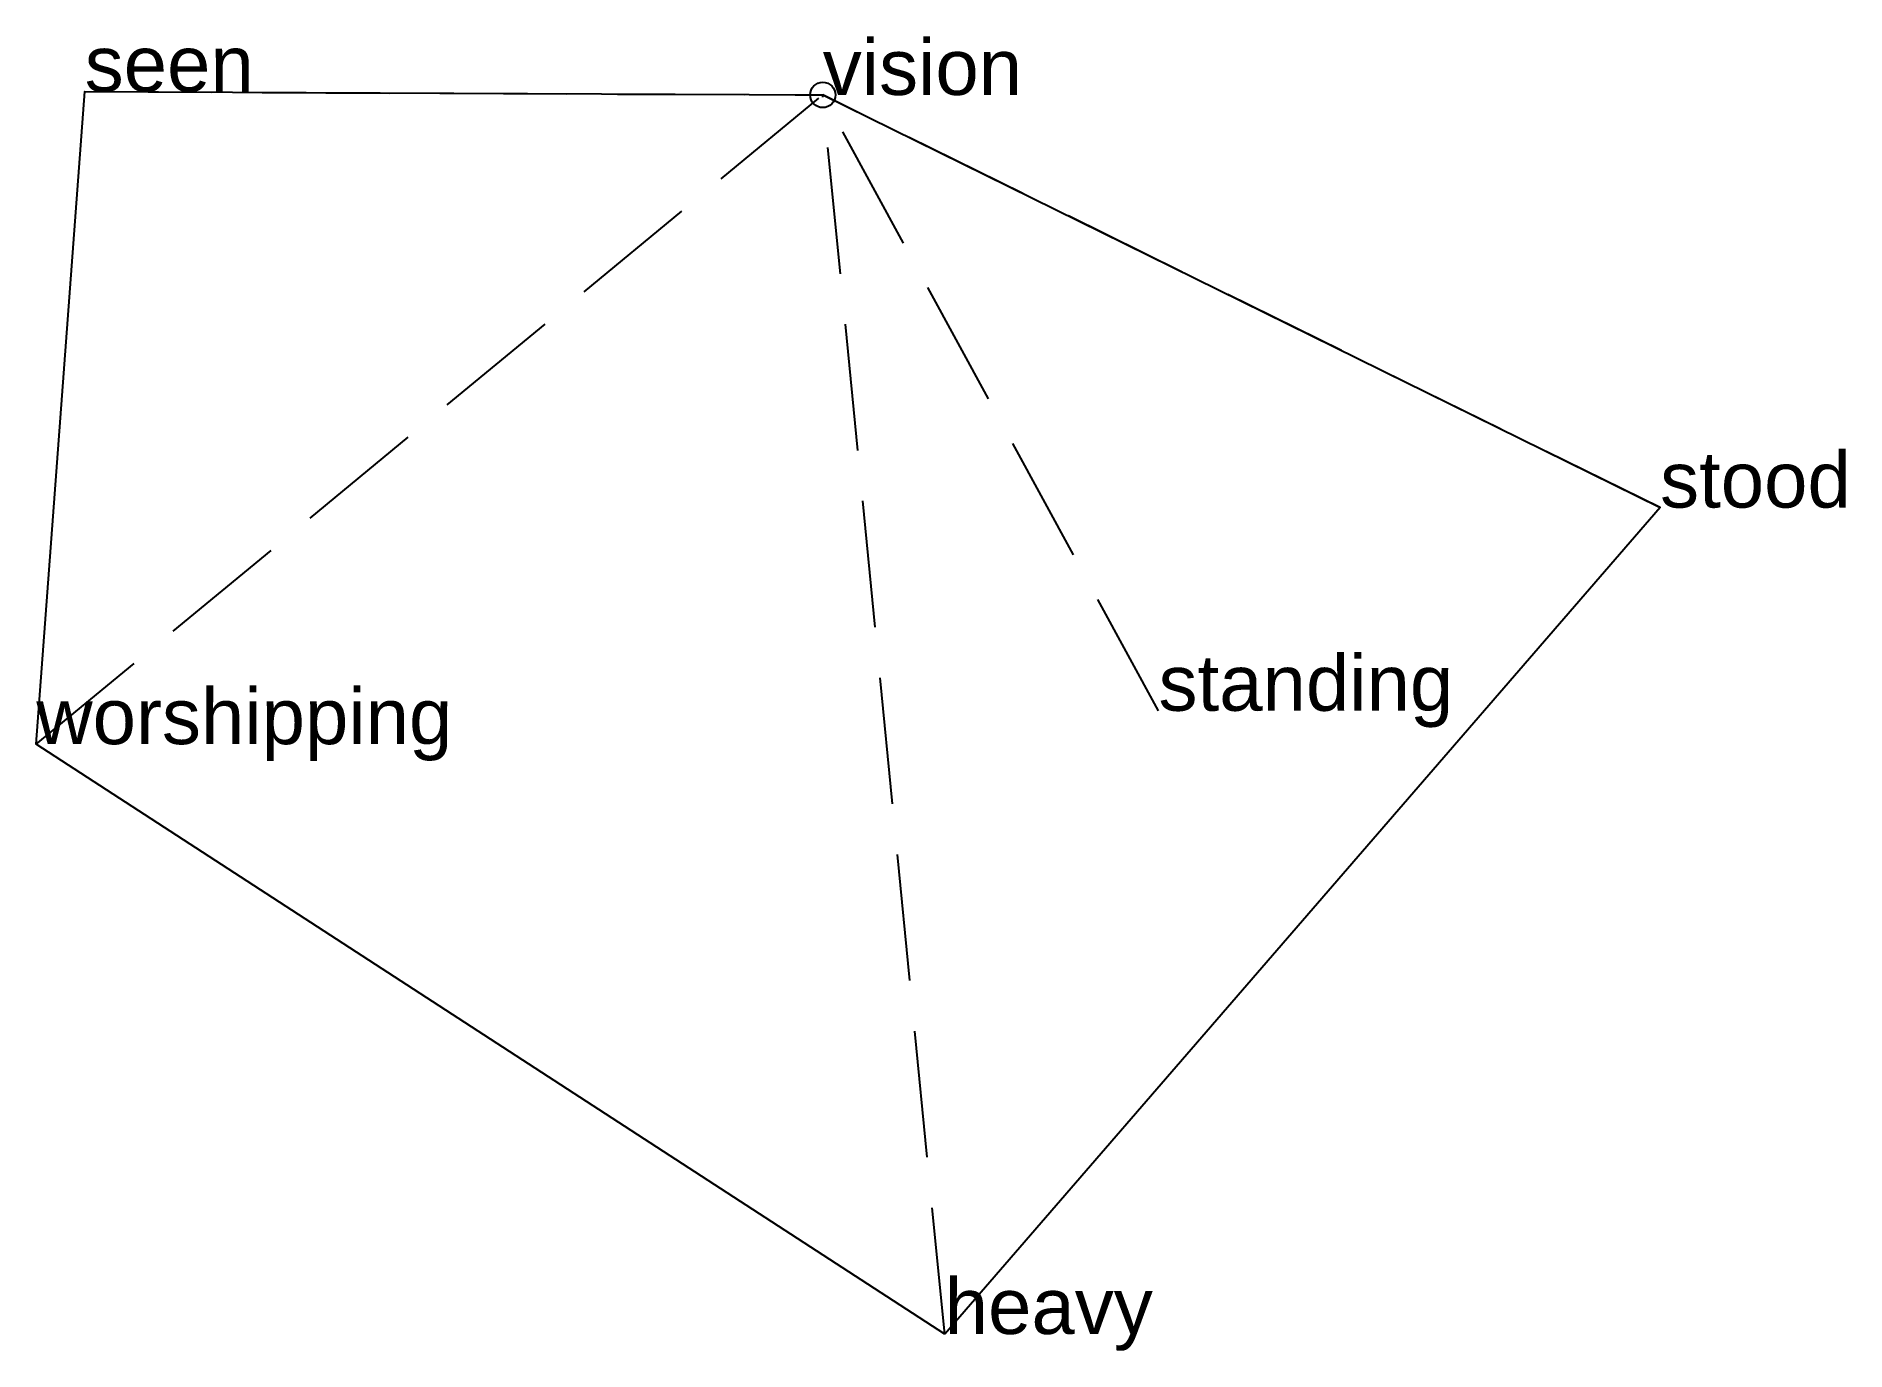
# Model space of a CAD drawing. Extents: x -1.55 to 2.02, y -2.48 to 0.12.
import ezdxf

# ---------------------------------------------------------------- set-up
doc = ezdxf.new("R2010")
doc.units = 0
doc.linetypes.add('DASHED2', pattern=[0.3, 0.25, -0.05])
doc.layers.add('TEXT', color=1, linetype='CONTINUOUS')
doc.styles.get("Standard").update_dxf_attribs({"font": 'arial.ttf'})

msp = doc.modelspace()

# ---------------------------------------------------------------- linework, layer by layer
at = {"linetype": 'DASHED2'}
for p in [(-1.5498, -1.2797), (-1.4544, 0.0065), (0, 0), (0.2403, -2.4424), (0.6616, -1.2139), (1.65, -0.8134)]:
    msp.add_line(p, (0, 0), dxfattribs=at)
msp.add_circle((0, 0), 0.025)
at = {"layer": 'OUTLINE', "linetype": 'CONTINUOUS'}
msp.add_polyline3d([(0.2403, -2.4424, 0), (-1.5498, -1.2797, 0), (-1.4544, 0.0065, 0), (0, 0, 0), (1.65, -0.8134, 0), (0.2403, -2.4424, 0)], close=True, dxfattribs=at)

# ---------------------------------------------------------------- texts
at = {"layer": 'TEXT'}
for s, p in [('vision', (0, 0)), ('seen', (-1.4544, 0.0065)), ('stood', (1.65, -0.8134)), ('standing', (0.6616, -1.2139)), ('worshipping', (-1.5498, -1.2797)), ('heavy', (0.2403, -2.4424))]:
    msp.add_text(s, height=0.11, dxfattribs=at).set_placement(p)

doc.saveas('drawing.dxf')
